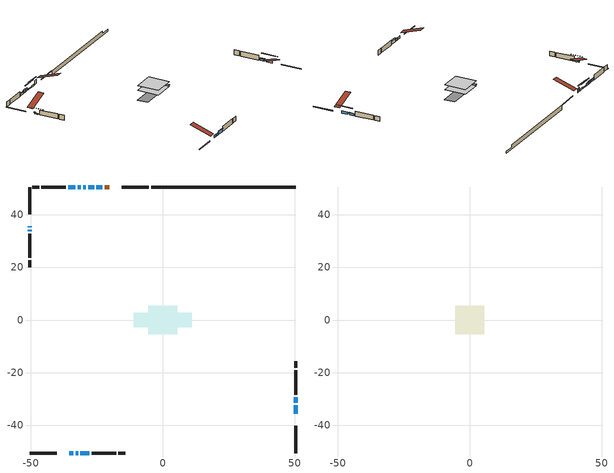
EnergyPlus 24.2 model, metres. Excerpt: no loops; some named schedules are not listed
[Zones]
conditioned space
 floor adiabatic (AdiabaticFloorConstruction): -5.46,-5.46 -5.46,5.46 5.46,5.46 5.46,-5.46 z0.61
 floor foundation (Slab1 construction): -11.01,-2.71 -11.01,2.71 11.01,2.71 11.01,-2.71 z-1.52
 wall outside (RimJoist1 construction): -5.32,50.47 -15.61,50.47 / -50.47,-50.47 -40.19,-50.47 / -50.47,50.47 -50.47,40.19 / 50.47,-50.47 50.47,-40.19 z0.61:0.91
 wall outside (AdiabaticWallConstruction 1): -20.27,50.47 -22.09,50.47 z0.61:2.64
 wall outside (AdiabaticWallConstruction): -35.53,-50.47 -34,-50.47 / -33.07,-50.47 -32.16,-50.47 / -31.14,50.47 -32.21,50.47 z0.61:1.83; -50.47,35.53 -50.47,35.22 / -23.02,50.47 -25.15,50.47 z0.61:1.37; 50.47,-35.53 50.47,-32.33 z0.61:1.68; -26.08,50.47 -28.21,50.47 / -50.47,34.29 -50.47,33.68 z0.61:1.07; -31.23,-50.47 -27.88,-50.47 z0.61:2.13; 50.47,-31.4 50.47,-29.26 / -29.14,50.47 -30.21,50.47 / -33.13,50.47 -35.88,50.47 z0.61:1.53
 wall outside (Wall1 construction): -36.81,50.47 -46.02,50.47 / -26.95,-50.47 -17.73,-50.47 / -50.47,32.75 -50.47,23.54 / 50.47,-28.33 50.47,-19.12 z0.61:3.05
 wall outside (Wall2 construction): -46.95,50.47 -49.54,50.47 / -16.8,-50.47 -14.21,-50.47 / -50.47,22.61 -50.47,20.01 / 50.47,-18.19 50.47,-15.6 z0.61:3.05
 wall foundation (FoundationWall1 construction): -4.39,50.47,-1.52 -4.39,50.47,0.61 44.99,50.47,0.61 44.99,50.47,-0.54 50.47,50.47,-0.54 50.47,50.47,-1.52
 window (WindowConstruction 6): -35.53,-50.47 -34,-50.47 z0.61:1.83
 window (WindowConstruction 5): -50.47,35.53 -50.47,35.22 z0.61:1.37
 window (WindowConstruction 8): 50.47,-35.53 50.47,-32.33 z0.61:1.68
 window (WindowConstruction 9): -23.02,50.47 -25.15,50.47 z0.61:1.37
 window (WindowConstruction 10): -26.08,50.47 -28.21,50.47 z0.61:1.07
 window (WindowConstruction 11): -50.47,34.29 -50.47,33.68 z0.61:1.07
 window (WindowConstruction 7): -33.07,-50.47 -32.16,-50.47 z0.61:1.83
 window (WindowConstruction): -31.23,-50.47 -27.88,-50.47 z0.61:2.13
 window (WindowConstruction 1): 50.47,-31.4 50.47,-29.26 z0.61:1.52
 window (WindowConstruction 2): -29.14,50.47 -30.21,50.47 z0.61:1.52
 window (WindowConstruction 3): -31.14,50.47 -32.2,50.47 z0.61:1.83
 window (WindowConstruction 4): -33.13,50.47 -35.88,50.47 z0.61:1.52
 door (Door): -20.27,50.47 -22.09,50.47 z0.61:2.64
 ceiling adiabatic (AdiabaticFloorConstruction): 5.46,-5.46 5.46,5.46 -5.46,5.46 -5.46,-5.46 z0.61
attic - vented
 floor to conditioned space (Floor1 construction Reversed): -5.46,-5.46 -5.46,5.46 5.46,5.46 5.46,-5.46 z3.05
 roof outside (Roof1 construction): -19.34,50.47,3.05 -19.34,39.84,6.59 -16.54,39.84,6.59 -16.54,50.47,3.05; -36.46,-50.47,3.05 -36.46,-39.84,6.59 -39.26,-39.84,6.59 -39.26,-50.47,3.05; -50.47,36.46,3.05 -39.84,36.46,6.59 -39.84,39.26,6.59 -50.47,39.26,3.05; 50.47,-36.46,3.05 39.84,-36.46,6.59 39.84,-39.26,6.59 50.47,-39.26,3.05
shading: -50.47,35.02 -50.47,35.73 -50.89,35.73 -50.89,35.02 z1.57; 50.47,-29.69 50.47,-38.17 50.89,-38.17 50.89,-29.69 z4.32; -27.79,50.47 -20.38,50.47 -20.38,50.89 -27.79,50.89 z4.01; -30.85,50.47 -23.44,50.47 -23.44,50.89 -30.85,50.89 z3.71; -50.47,31.04 -50.47,36.93 -50.89,36.93 -50.89,31.04 z3.71; -27.68,-50.47 -31.43,-50.47 -31.43,-50.89 -27.68,-50.89 z2.34; 50.47,-29.06 50.47,-31.6 50.89,-31.6 50.89,-29.06 z1.73; -30.41,50.47 -28.94,50.47 -28.94,50.89 -30.41,50.89 z1.73; -32.41,50.47 -30.94,50.47 -30.94,50.89 -32.41,50.89 z2.03; -36.08,50.47 -32.93,50.47 -32.93,50.89 -36.08,50.89 z1.73
[Building]
Building 1: Terrain=Suburbs
[Site:Location]
Toronto Intl AP_ON: Latitude {deg}=43.68; Longitude {deg}=-79.63; Time Zone {hr}=-5; Elevation {m}=173; Keep Site Location Information=Yes
[Site:GroundTemperature:Shallow]
4.59119, 2.66285, 2.50842, 3.42352, 7.09712, 10.7536, 13.9236, 15.9317, 16.1023, 14.4691, 11.3799, 7.83558
[Site:WaterMainsTemperature]
Calculation Method=Schedule; Temperature Schedule=mains temperature schedule
[Material] Roughness=Rough; Thermal Absorptance=0.9
Name | Thickness {m} | Conductivity {W/m-K} | Density {kg/m3} | Specific Heat {J/kg-K} | Solar Absorptance | Visible Absorptance
asphalt or fiberglass shingles | 0.00635 | 0.162714 | 1121.4 | 1465.45 | 0.4 | 0.4
ceiling loosefill ins | 0.254 | 0.0480833 | 16.02 | 1046.75 | 0.7 | 0.7
ceiling stud and cavity | 0.1397 | 0.114484 | 65.682 | 1177.47 | 0.7 | 0.7
concrete 4.0 in. | 0.1016 | 1.803125 | 2242.8 | 837.4 | 0.7 | 0.7
concrete 8.0 in. | 0.2032 | 1.803125 | 2242.8 | 837.4 | 0.7 | 0.7
door material | 0.04445 | 0.327969 | 512.64 | 1214.23 | 0.7 | 0.7
exterior vertical ins | 0.0125472 | 0.029427 | 32.04 | 1214.23 | 0.7 | 0.7
floor covering | 0.0127 | 0.0433444 | 54.468 | 1339.84 | 0.6 | 0.6
floor rigid ins; wall rigid ins 1 | 0.512978 | 0.029427 | 32.04 | 1214.23 | 0.7 | 0.7
floor stud and cavity | 0.1397 | 1.75129 | 37.0049 | 1207.88 | 0.7 | 0.7
furniture material conditioned space 1 | 0.1524 | 0.115458 | 640.8 | 1214.23 | 0.6 | 0.6
gypsum board | 0.0127 | 0.160291 | 801 | 837.4 | 0.6 | 0.6
gypsum board 1 | 0.0127 | 0.160291 | 801 | 837.4 | 0.7 | 0.7
osb sheathing 0.5 in. | 0.0127 | 0.115458 | 512.64 | 1214.23 | 0.7 | 0.7
osb sheathing 0.75 in. | 0.01905 | 0.115458 | 512.64 | 1214.23 | 0.7 | 0.7
osb sheathing 2.0 in. | 0.0508 | 0.115458 | 512.64 | 1214.23 | 0.7 | 0.7
rim joist rigid ins; wall rigid ins | 0.051816 | 0.029427 | 32.04 | 1214.23 | 0.7 | 0.7
rim joist stud and cavity | 0.0508 | 0.305033 | 125.044 | 1163.47 | 0.6 | 0.6
wall stud and cavity | 0.1397 | 0.290624 | 139.0536 | 1170.24 | 0.7 | 0.7
wall stud and cavity 1 | 0.1397 | 0.297156 | 139.0536 | 1170.24 | 0.7 | 0.7
wall stud and cavity 2 | 0.0889 | 0.380278 | 52.3479 | 1209.89 | 0.7 | 0.7
wall stud and cavity 3 | 0.0889 | 0.391764 | 83.0341 | 1211.67 | 0.7 | 0.7
wood siding | 0.0254 | 0.102417 | 544.68 | 1172.36 | 0.4 | 0.4
wood siding 1; wood siding 2; wood siding 3 | 0.0254 | 0.102417 | 544.68 | 1172.36 | 0.7 | 0.7
[WindowMaterial:SimpleGlazingSystem]
Name | U-Factor {W/m2-K} | Solar Heat Gain Coefficient
WindowMaterial | 3.310274 | 0.7
WindowMaterial 1 | 3.51128 | 0.53
WindowMaterial 10 | 3.61745 | 0.37
WindowMaterial 2 | 3.48686 | 0.56
WindowMaterial 3 | 3.48516 | 0.56
WindowMaterial 4 | 3.63222 | 0.32
WindowMaterial 5 | 3.344342 | 0.63
WindowMaterial 6 | 3.332986 | 0.65
WindowMaterial 7 | 3.50276 | 0.54
WindowMaterial 8 | 3.523199 | 0.51
WindowMaterial 9 | 3.56976 | 0.44
[Construction]
AdiabaticFloorConstruction: floor stud and cavity, floor rigid ins, osb sheathing 0.75 in., floor covering
AdiabaticWallConstruction: wood siding 2, wall rigid ins 1, wall stud and cavity 2, gypsum board
AdiabaticWallConstruction 1: wood siding 3, wall rigid ins 1, wall stud and cavity 2, gypsum board
Door: door material
Floor1 construction Reversed: gypsum board, ceiling stud and cavity, ceiling loosefill ins
FoundationWall1 construction: concrete 8.0 in., gypsum board 1
furniture construction conditioned space 1: furniture material conditioned space 1
PartitionWallConstruction: gypsum board, wall stud and cavity 3, gypsum board
RimJoist1 construction: wood siding 1, rim joist rigid ins, osb sheathing 2.0 in., rim joist stud and cavity
Roof1 construction: asphalt or fiberglass shingles
Slab1 construction: concrete 4.0 in.
Wall1 construction: wood siding, wall rigid ins, osb sheathing 0.5 in., wall stud and cavity, gypsum board
Wall2 construction: wood siding, wall rigid ins, osb sheathing 0.5 in., wall stud and cavity 1, gypsum board
WindowConstruction: WindowMaterial
WindowConstruction 1; WindowConstruction 2: WindowMaterial 1
WindowConstruction 10: WindowMaterial 9
WindowConstruction 11: WindowMaterial 10
WindowConstruction 3: WindowMaterial 2
WindowConstruction 4: WindowMaterial 3
WindowConstruction 5: WindowMaterial 4
WindowConstruction 6: WindowMaterial 5
WindowConstruction 7: WindowMaterial 6
WindowConstruction 8: WindowMaterial 7
WindowConstruction 9: WindowMaterial 8
[Zone] Multiplier=1; Part of Total Floor Area=Yes
Name | Volume {m3}
attic - vented | 68.6681
conditioned space | 581.7
[Space]
Name | Zone | Volume {m3}
attic - vented 1 | attic - vented | 68.6681
conditioned space 1 | conditioned space | 581.7
[ZoneInfiltration:EffectiveLeakageArea]
infil attic - vented 1: Zone or Space=attic - vented 1; Schedule=Always On Discrete; Effective Air Leakage Area {cm2}=4936.14; Stack Coefficient=0.000246584; Wind Coefficient=1.06097e-05
[ZoneMixing]
whole house fan mix: Zone or Space=attic - vented; Schedule=Always On Continuous; Design Flow Rate Calculation Method=Flow/Zone; Design Flow Rate {m3/s}=0; Source Zone or Space=conditioned space
[SurfaceProperty:ExposedFoundationPerimeter]
Slab1: Exposed Perimeter Calculation Method=TotalExposedPerimeter; Total Exposed Perimeter {m}=54.865
[InternalMass] Zone or ZoneList=conditioned space; Space or SpaceList=conditioned space 1
Name | Construction | Surface Area {m2}
furniture mass conditioned space 1 | furniture construction conditioned space 1 | 95.4397
partition wall mass | PartitionWallConstruction | 238.599
[Lights]
interior lighting: Zone or ZoneList or Space or SpaceList=conditioned space 1; Schedule=interior lighting schedule; Design Level Calculation Method=LightingLevel; Lighting Level {W}=343.2; Return Air Fraction=0; Fraction Radiant=0.6; Fraction Visible=0.2; Fraction Replaceable=1
[People]
occupants: Zone or ZoneList or Space or SpaceList=conditioned space 1; Number of People Schedule=occupants schedule; Number of People Calculation Method=People; Number of People=3; Fraction Radiant=0.314171; Sensible Heat Fraction=0.56303; Activity Level Schedule=occupants activity schedule; Carbon Dioxide Generation Rate {m3/s-W}=0; Enable ASHRAE 55 Comfort Warnings=No; Mean Radiant Temperature Calculation Type=EnclosureAveraged
[ElectricEquipment] Zone or ZoneList or Space or SpaceList=conditioned space 1; Design Level Calculation Method=EquipmentLevel
Name | Schedule | Design Level {W} | Fraction Latent | Fraction Radiant | Fraction Lost
clothes dryer | clothes dryer schedule | 140.772 | 0.015 | 0.081 | 0.85
clothes washer | clothes washer schedule | 32.1985 | 0.03 | 0.162 | 0.7
cooking range | cooking range schedule | 215.147 | 0.08 | 0.432 | 0.2
dishwasher | dishwasher schedule | 66.8632 | 0.3 | 0.18 | 0.4
fridge | fridge schedule | 72.9452 | 0 | 0.6 | 0
mech vent bath fan 0 | mech vent bath fan 0 schedule | 50.2 | 0 | 0 | 1
mech vent bath fan 1 | mech vent bath fan 1 schedule | 50.2 | 0 | 0 | 1
mech vent house fan | mech vent house fan schedule | 0 | 0 | 0 | 1
mech vent house fan cfis | mech vent house fan cfis schedule | 0 | 0 | 0 | 0
mech vent range fan 0 | mech vent range fan 0 schedule | 57 | 0 | 0 | 1
misc plug loads | misc plug loads schedule | 494.7 | 0.045 | 0.513 | 0.1
whole house fan | Always On Discrete | 0 | 0 | 0 | 1
[OtherEquipment] Zone or ZoneList or Space or SpaceList=conditioned space 1; Design Level Calculation Method=EquipmentLevel
Name | Fuel Type | Schedule | Design Level {W} | Fraction Latent | Fraction Radiant | Fraction Lost
clothes dryer 1 | Electricity | clothes dryer schedule | 0 | 0.015 | 0.081 | 0.85
cooking range 1 | Electricity | cooking range schedule | 0 | 0.08 | 0.432 | 0.2
general water use latent | None | general water use schedule | 62.594 | 1 | 0 | 0
general water use sensible | None | general water use schedule | -61.6891 | 0 | 0.6 | 0
mech vent house fan latent load | None | Always On Discrete | 0 | 1 | 0 | 0
mech vent house fan sensible load | None | Always On Discrete | 0 | 0 | 0 | 0
water heater energy adjustment1 | NaturalGas | Always On Discrete | 0.01 | 0 | 0 | 1
[ZoneInfiltration:DesignFlowRate] Zone or ZoneList or Space or SpaceList=conditioned space 1; Schedule=Always On Discrete; Design Flow Rate Calculation Method=Flow/Zone; Design Flow Rate {m3/s}=0
infil flow; natural vent flow; whole house fan flow
[AvailabilityManager:Scheduled]
central ac and furnace airloop Availability Manager: Schedule=Always On Discrete
[Foundation:Kiva]
Foundation Kiva 1: Initial Indoor Air Temperature {C}=18; Wall Height Above Grade {m}=0.609996; Wall Depth Below Slab {m}=0.2032; Custom Block Material Name 1=exterior vertical ins; Custom Block Depth 1 {m}=2.13; Custom Block X Position 1 {m}=0.2159; Custom Block Z Position 1 {m}=0
[Foundation:Kiva:Settings]
Soil Conductivity {W/m-K}=0.849921; Soil Density {kg/m3}=1842.3; Soil Specific Heat {J/kg-K}=418.7; Ground Solar Absorptivity=0.9; Ground Thermal Absorptivity=0.9; Ground Surface Roughness {m}=0.03; Far-Field Width {m}=40; Deep-Ground Boundary Condition=ZeroFlux; Deep-Ground Depth {m}=40; Minimum Cell Dimension {m}=0.2; Maximum Cell Growth Coefficient=3; Simulation Timestep=Timestep
[Exterior:Lights]
exterior lighting: Schedule=exterior lighting schedule; Design Level {W}=75.6
[EnergyManagementSystem:GlobalVariable]
central_ac_and_furnace_airloop_Fan_RTF
infil_program_Qfan
infil_program_Qinf
natural_vent_program_Qnv
natural_vent_program_Qwhf
[EnergyManagementSystem:Sensor]
Name | Output:Variable or Output:Meter Index Key | Output:Variable or Output:Meter
airflow_gain | infil flow | Infiltration Sensible Heat Gain Energy
airflow_gain_1 | natural vent flow | Infiltration Sensible Heat Gain Energy
airflow_gain_2 | whole house fan flow | Infiltration Sensible Heat Gain Energy
airflow_loss | infil flow | Infiltration Sensible Heat Loss Energy
airflow_loss_1 | natural vent flow | Infiltration Sensible Heat Loss Energy
airflow_loss_2 | whole house fan flow | Infiltration Sensible Heat Loss Energy
clg_load_cond |  | Cooling:EnergyTransfer:Zone:CONDITIONED SPACE
clg_sp_s; clg_sp_s_1 | cooling setpoint | Schedule Value
clothes_dryer_exhaust_0_sch_s | clothes dryer exhaust 0 schedule | Schedule Value
cool_season | cooling season schedule | Schedule Value
htg_load_cond |  | Heating:EnergyTransfer:Zone:CONDITIONED SPACE
htg_sp_s; htg_sp_s_1 | heating setpoint | Schedule Value
ig_ee_conv | clothes dryer | Electric Equipment Convective Heating Energy
ig_ee_conv_2 | cooking range | Electric Equipment Convective Heating Energy
ig_ee_conv_4 | fridge | Electric Equipment Convective Heating Energy
ig_ee_conv_5 | misc plug loads | Electric Equipment Convective Heating Energy
ig_ee_conv_6 | whole house fan | Electric Equipment Convective Heating Energy
ig_ee_rad | clothes dryer | Electric Equipment Radiant Heating Energy
ig_ee_rad_2 | cooking range | Electric Equipment Radiant Heating Energy
ig_ee_rad_4 | fridge | Electric Equipment Radiant Heating Energy
ig_ee_rad_5 | misc plug loads | Electric Equipment Radiant Heating Energy
ig_ee_rad_6 | whole house fan | Electric Equipment Radiant Heating Energy
ig_lgt_conv | interior lighting | Lights Convective Heating Energy
ig_lgt_rad | interior lighting | Lights Radiant Heating Energy
ig_lgt_vis | interior lighting | Lights Visible Radiation Heating Energy
ig_oe_conv | clothes dryer 1 | Other Equipment Convective Heating Energy
ig_oe_conv_1 | cooking range 1 | Other Equipment Convective Heating Energy
ig_oe_conv_2 | general water use latent | Other Equipment Convective Heating Energy
ig_oe_conv_3 | general water use sensible | Other Equipment Convective Heating Energy
ig_oe_conv_4 | water heater energy adjustment1 | Other Equipment Convective Heating Energy
ig_oe_rad | clothes dryer 1 | Other Equipment Radiant Heating Energy
ig_oe_rad_1 | cooking range 1 | Other Equipment Radiant Heating Energy
ig_oe_rad_2 | general water use latent | Other Equipment Radiant Heating Energy
ig_oe_rad_3 | general water use sensible | Other Equipment Radiant Heating Energy
ig_oe_rad_4 | water heater energy adjustment1 | Other Equipment Radiant Heating Energy
ig_ppl_conv | occupants | People Convective Heating Energy
ig_ppl_rad | occupants | People Radiant Heating Energy
im_conv | furniture mass conditioned space 1 | Surface Inside Face Convection Heat Gain Energy
im_conv_1 | partition wall mass | Surface Inside Face Convection Heat Gain Energy
im_ig | furniture mass conditioned space 1 | Surface Inside Face Internal Gains Radiation Heat Gain Energy
im_ig_1 | partition wall mass | Surface Inside Face Internal Gains Radiation Heat Gain Energy
im_lgt | furniture mass conditioned space 1 | Surface Inside Face Lights Radiation Heat Gain Energy
im_lgt_1 | partition wall mass | Surface Inside Face Lights Radiation Heat Gain Energy
im_sol | furniture mass conditioned space 1 | Surface Inside Face Solar Radiation Heat Gain Energy
im_sol_1 | partition wall mass | Surface Inside Face Solar Radiation Heat Gain Energy
im_surf | furniture mass conditioned space 1 | Surface Inside Face Net Surface Thermal Radiation Heat Gain Energy
im_surf_1 | partition wall mass | Surface Inside Face Net Surface Thermal Radiation Heat Gain Energy
mech_vent_bath_fan_0_sch_s | mech vent bath fan 0 schedule | Schedule Value
mech_vent_bath_fan_1_sch_s | mech vent bath fan 1 schedule | Schedule Value
mech_vent_range_fan_0_sch_s | mech vent range fan 0 schedule | Schedule Value
mv_conv | mech vent bath fan 0 | Electric Equipment Convective Heating Energy
mv_conv_1 | mech vent bath fan 1 | Electric Equipment Convective Heating Energy
mv_conv_2 | mech vent house fan | Electric Equipment Convective Heating Energy
mv_conv_3 | mech vent house fan cfis | Electric Equipment Convective Heating Energy
mv_conv_4 | mech vent range fan 0 | Electric Equipment Convective Heating Energy
mv_conv_5 | mech vent house fan latent load | Other Equipment Convective Heating Energy
mv_conv_6 | mech vent house fan sensible load | Other Equipment Convective Heating Energy
mv_rad | mech vent bath fan 0 | Electric Equipment Radiant Heating Energy
mv_rad_1 | mech vent bath fan 1 | Electric Equipment Radiant Heating Energy
mv_rad_2 | mech vent house fan | Electric Equipment Radiant Heating Energy
mv_rad_3 | mech vent house fan cfis | Electric Equipment Radiant Heating Energy
mv_rad_4 | mech vent range fan 0 | Electric Equipment Radiant Heating Energy
mv_rad_5 | mech vent house fan latent load | Other Equipment Radiant Heating Energy
mv_rad_6 | mech vent house fan sensible load | Other Equipment Radiant Heating Energy
natural_vent_s | natural vent schedule | Schedule Value
out_pb_s |  | Site Outdoor Air Barometric Pressure
out_wt_s |  | Site Outdoor Air Humidity Ratio
site_vw_s |  | Site Wind Speed
ss_back_out | Window1 | Surface Window Shortwave from Zone Back Out Window Heat Transfer Rate
ss_back_out_1 | Window11 | Surface Window Shortwave from Zone Back Out Window Heat Transfer Rate
ss_back_out_10 | Window8 | Surface Window Shortwave from Zone Back Out Window Heat Transfer Rate
ss_back_out_11 | Window9 | Surface Window Shortwave from Zone Back Out Window Heat Transfer Rate
ss_back_out_2 | Window12 | Surface Window Shortwave from Zone Back Out Window Heat Transfer Rate
ss_back_out_3 | Window15 | Surface Window Shortwave from Zone Back Out Window Heat Transfer Rate
ss_back_out_4 | Window17 | Surface Window Shortwave from Zone Back Out Window Heat Transfer Rate
ss_back_out_5 | Window19 | Surface Window Shortwave from Zone Back Out Window Heat Transfer Rate
ss_back_out_6 | Window3 | Surface Window Shortwave from Zone Back Out Window Heat Transfer Rate
ss_back_out_7 | Window4 | Surface Window Shortwave from Zone Back Out Window Heat Transfer Rate
ss_back_out_8 | Window5 | Surface Window Shortwave from Zone Back Out Window Heat Transfer Rate
ss_back_out_9 | Window7 | Surface Window Shortwave from Zone Back Out Window Heat Transfer Rate
ss_conv | Door1 | Surface Inside Face Convection Heat Gain Energy
ss_conv_1 | Window1 | Surface Inside Face Convection Heat Gain Energy
ss_conv_10 | Window7 | Surface Inside Face Convection Heat Gain Energy
ss_conv_11 | Window8 | Surface Inside Face Convection Heat Gain Energy
ss_conv_12 | Window9 | Surface Inside Face Convection Heat Gain Energy
ss_conv_2 | Window11 | Surface Inside Face Convection Heat Gain Energy
ss_conv_3 | Window12 | Surface Inside Face Convection Heat Gain Energy
ss_conv_4 | Window15 | Surface Inside Face Convection Heat Gain Energy
ss_conv_5 | Window17 | Surface Inside Face Convection Heat Gain Energy
ss_conv_6 | Window19 | Surface Inside Face Convection Heat Gain Energy
ss_conv_7 | Window3 | Surface Inside Face Convection Heat Gain Energy
ss_conv_8 | Window4 | Surface Inside Face Convection Heat Gain Energy
ss_conv_9 | Window5 | Surface Inside Face Convection Heat Gain Energy
ss_ig | Door1 | Surface Inside Face Internal Gains Radiation Heat Gain Energy
ss_ig_1 | Window1 | Surface Inside Face Internal Gains Radiation Heat Gain Energy
ss_ig_10 | Window7 | Surface Inside Face Internal Gains Radiation Heat Gain Energy
ss_ig_11 | Window8 | Surface Inside Face Internal Gains Radiation Heat Gain Energy
ss_ig_12 | Window9 | Surface Inside Face Internal Gains Radiation Heat Gain Energy
ss_ig_2 | Window11 | Surface Inside Face Internal Gains Radiation Heat Gain Energy
ss_ig_3 | Window12 | Surface Inside Face Internal Gains Radiation Heat Gain Energy
ss_ig_4 | Window15 | Surface Inside Face Internal Gains Radiation Heat Gain Energy
ss_ig_5 | Window17 | Surface Inside Face Internal Gains Radiation Heat Gain Energy
ss_ig_6 | Window19 | Surface Inside Face Internal Gains Radiation Heat Gain Energy
ss_ig_7 | Window3 | Surface Inside Face Internal Gains Radiation Heat Gain Energy
ss_ig_8 | Window4 | Surface Inside Face Internal Gains Radiation Heat Gain Energy
ss_ig_9 | Window5 | Surface Inside Face Internal Gains Radiation Heat Gain Energy
ss_lgt | Door1 | Surface Inside Face Lights Radiation Heat Gain Energy
ss_sol | Door1 | Surface Inside Face Solar Radiation Heat Gain Energy
ss_surf | Door1 | Surface Inside Face Net Surface Thermal Radiation Heat Gain Energy
ss_surf_1 | Window1 | Surface Inside Face Net Surface Thermal Radiation Heat Gain Energy
ss_surf_10 | Window7 | Surface Inside Face Net Surface Thermal Radiation Heat Gain Energy
ss_surf_11 | Window8 | Surface Inside Face Net Surface Thermal Radiation Heat Gain Energy
ss_surf_12 | Window9 | Surface Inside Face Net Surface Thermal Radiation Heat Gain Energy
ss_surf_2 | Window11 | Surface Inside Face Net Surface Thermal Radiation Heat Gain Energy
ss_surf_3 | Window12 | Surface Inside Face Net Surface Thermal Radiation Heat Gain Energy
ss_surf_4 | Window15 | Surface Inside Face Net Surface Thermal Radiation Heat Gain Energy
ss_surf_5 | Window17 | Surface Inside Face Net Surface Thermal Radiation Heat Gain Energy
ss_surf_6 | Window19 | Surface Inside Face Net Surface Thermal Radiation Heat Gain Energy
ss_surf_7 | Window3 | Surface Inside Face Net Surface Thermal Radiation Heat Gain Energy
ss_surf_8 | Window4 | Surface Inside Face Net Surface Thermal Radiation Heat Gain Energy
ss_surf_9 | Window5 | Surface Inside Face Net Surface Thermal Radiation Heat Gain Energy
ss_trans_in | Window1 | Surface Window Transmitted Solar Radiation Rate
ss_trans_in_1 | Window11 | Surface Window Transmitted Solar Radiation Rate
ss_trans_in_10 | Window8 | Surface Window Transmitted Solar Radiation Rate
ss_trans_in_11 | Window9 | Surface Window Transmitted Solar Radiation Rate
ss_trans_in_2 | Window12 | Surface Window Transmitted Solar Radiation Rate
ss_trans_in_3 | Window15 | Surface Window Transmitted Solar Radiation Rate
ss_trans_in_4 | Window17 | Surface Window Transmitted Solar Radiation Rate
ss_trans_in_5 | Window19 | Surface Window Transmitted Solar Radiation Rate
ss_trans_in_6 | Window3 | Surface Window Transmitted Solar Radiation Rate
ss_trans_in_7 | Window4 | Surface Window Transmitted Solar Radiation Rate
ss_trans_in_8 | Window5 | Surface Window Transmitted Solar Radiation Rate
ss_trans_in_9 | Window7 | Surface Window Transmitted Solar Radiation Rate
ss_trans_out | Window1 | Surface Inside Face Initial Transmitted Diffuse Transmitted Out Window Solar Radiation Rate
ss_trans_out_1 | Window11 | Surface Inside Face Initial Transmitted Diffuse Transmitted Out Window Solar Radiation Rate
ss_trans_out_10 | Window8 | Surface Inside Face Initial Transmitted Diffuse Transmitted Out Window Solar Radiation Rate
ss_trans_out_11 | Window9 | Surface Inside Face Initial Transmitted Diffuse Transmitted Out Window Solar Radiation Rate
ss_trans_out_2 | Window12 | Surface Inside Face Initial Transmitted Diffuse Transmitted Out Window Solar Radiation Rate
ss_trans_out_3 | Window15 | Surface Inside Face Initial Transmitted Diffuse Transmitted Out Window Solar Radiation Rate
ss_trans_out_4 | Window17 | Surface Inside Face Initial Transmitted Diffuse Transmitted Out Window Solar Radiation Rate
ss_trans_out_5 | Window19 | Surface Inside Face Initial Transmitted Diffuse Transmitted Out Window Solar Radiation Rate
ss_trans_out_6 | Window3 | Surface Inside Face Initial Transmitted Diffuse Transmitted Out Window Solar Radiation Rate
ss_trans_out_7 | Window4 | Surface Inside Face Initial Transmitted Diffuse Transmitted Out Window Solar Radiation Rate
ss_trans_out_8 | Window5 | Surface Inside Face Initial Transmitted Diffuse Transmitted Out Window Solar Radiation Rate
ss_trans_out_9 | Window7 | Surface Inside Face Initial Transmitted Diffuse Transmitted Out Window Solar Radiation Rate
s_conv | Floor1 | Surface Inside Face Convection Heat Gain Energy
s_conv_1 | FoundationWall1 | Surface Inside Face Convection Heat Gain Energy
s_conv_10 | Wall1:180 | Surface Inside Face Convection Heat Gain Energy
s_conv_11 | Wall1:270 | Surface Inside Face Convection Heat Gain Energy
s_conv_12 | Wall1:90 | Surface Inside Face Convection Heat Gain Energy
s_conv_13 | Wall2:0 | Surface Inside Face Convection Heat Gain Energy
s_conv_14 | Wall2:180 | Surface Inside Face Convection Heat Gain Energy
s_conv_15 | Wall2:270 | Surface Inside Face Convection Heat Gain Energy
s_conv_16 | Wall2:90 | Surface Inside Face Convection Heat Gain Energy
s_conv_2 | inferred conditioned ceiling | Surface Inside Face Convection Heat Gain Energy
s_conv_3 | inferred conditioned floor | Surface Inside Face Convection Heat Gain Energy
s_conv_4 | RimJoist1:0 | Surface Inside Face Convection Heat Gain Energy
s_conv_5 | RimJoist1:180 | Surface Inside Face Convection Heat Gain Energy
s_conv_6 | RimJoist1:270 | Surface Inside Face Convection Heat Gain Energy
s_conv_7 | RimJoist1:90 | Surface Inside Face Convection Heat Gain Energy
